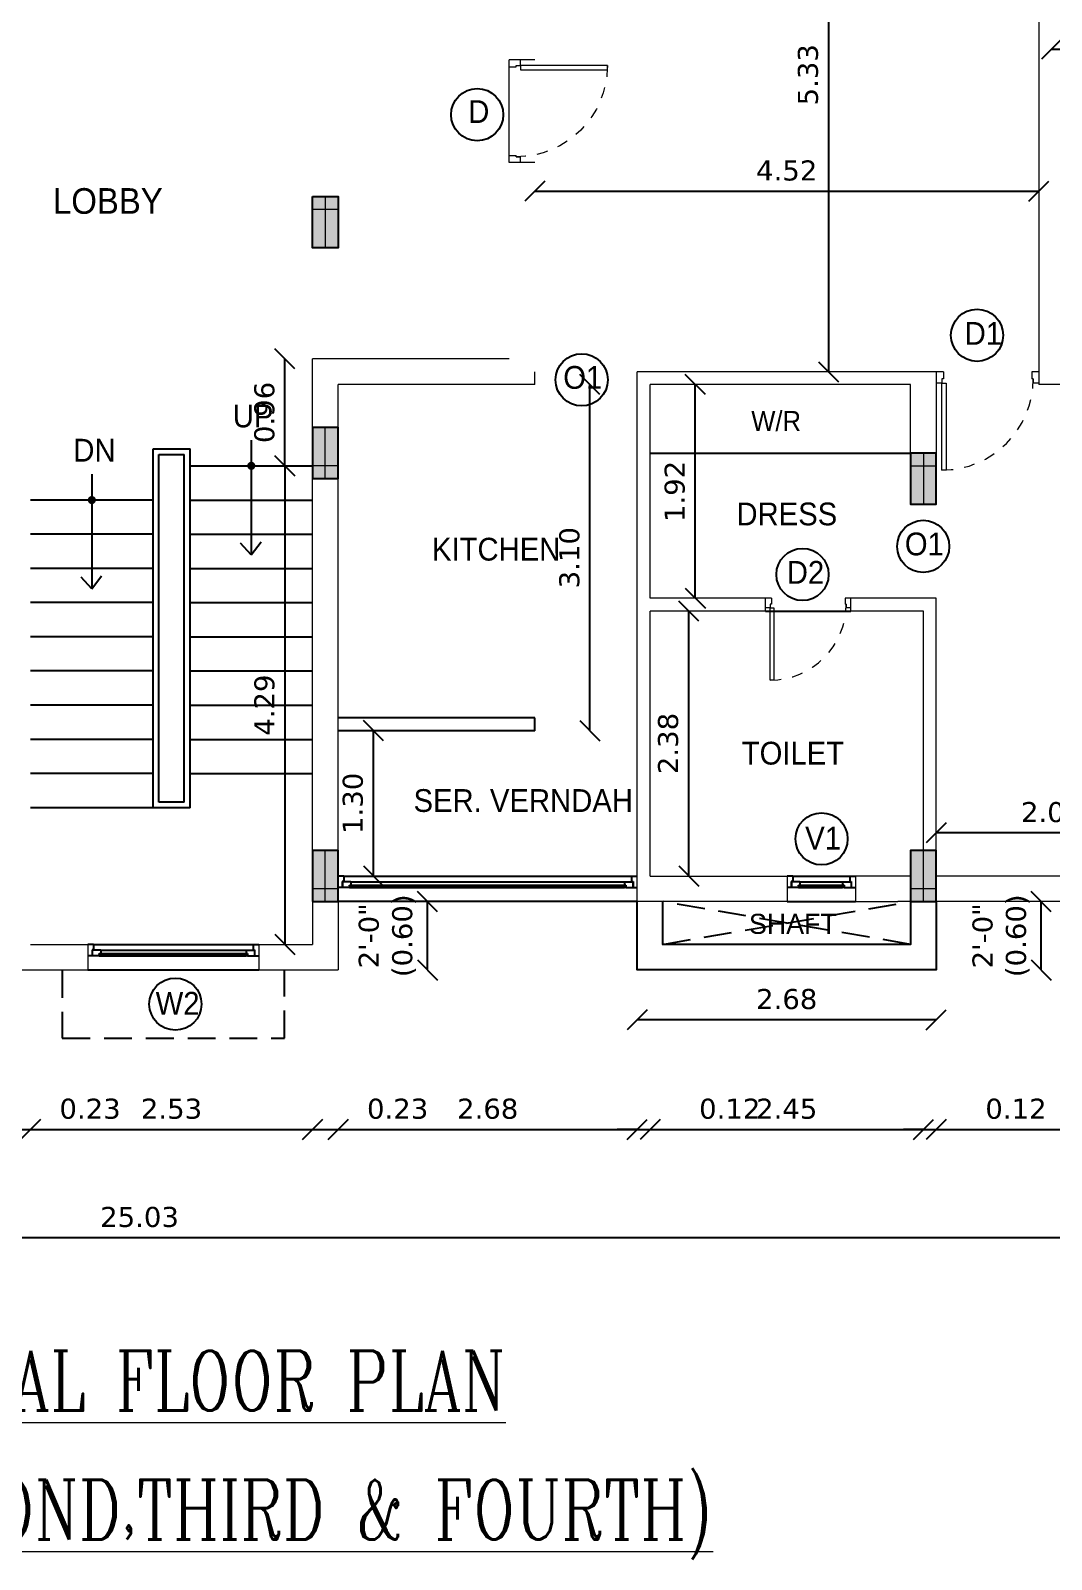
# Model space of a CAD drawing. Header units: metres. Extents: x 927 to 1109, y 805 to 891.
# Drawn here: x 1042.79 to 1051.95, y 820 to 833.71 of the extents above; entities that cross this region are included whole.
import ezdxf
from ezdxf.enums import TextEntityAlignment as Align

# ---------------------------------------------------------------- set-up
doc = ezdxf.new("R2010")
doc.units = ezdxf.units.M
doc.header["$MEASUREMENT"] = 0
doc.header["$PDMODE"] = 2
doc.header["$PDSIZE"] = 50
doc.linetypes.add('HIDDEN', pattern=[0.375, 0.25, -0.125])
doc.linetypes.add('HIDDEN2', pattern=[0.1875, 0.125, -0.0625])
doc.layers.get('0').update_dxf_attribs({"lineweight": 0})
doc.layers.get('Defpoints').update_dxf_attribs({"lineweight": 0})
for name, color, linetype in [('ABOVE', 250, 'HIDDEN'), ('col hat', 254, 'Continuous'), ('COLUMN', 2, 'Continuous'), ('I-FURN-SANITARY', 14, 'Continuous'), ('LEVEL', 40, 'Continuous'), ('RAILING', 251, 'Continuous'), ('ROOM TEXT SCH', 7, 'Continuous'), ('STEPS', 250, 'Continuous'), ('stilt column', 7, 'HIDDEN2'), ('wall1', 125, 'Continuous'), ('WIN TEXT', 7, 'Continuous'), ('window', 252, 'Continuous')]:
    doc.layers.add(name, color=color, linetype=linetype)
for name, color, linetype, lineweight in [('DOOR', 8, 'Continuous', 0), ('ED', 30, 'Continuous', 0), ('ROOM TEXT', 7, 'Continuous', 0), ('TEXT', 7, 'Continuous', 0), ('wall', 7, 'Continuous', 0)]:
    doc.layers.add(name, color=color, linetype=linetype, lineweight=lineweight)
doc.styles.add('GPL$0$ROMANC', font='romanc', dxfattribs={"width": 0.75})
doc.styles.get("Standard").update_dxf_attribs({"font": 'verdana.ttf', "height": 0.18})
doc.styles.add('UATEXT', font='GOTHIC.TTF')
doc.styles.add('USA TEXT', font='GOTHIC.TTF', dxfattribs={"width": 0.8})
doc.dimstyles.new('ED', dxfattribs={"dimscale": 0, "dimtxt": 0.18, "dimasz": 0.18, "dimexe": 0, "dimexo": 0, "dimgap": 0.09, "dimtad": 1, "dimtoh": 1, "dimzin": 3, "dimdsep": 46, "dimtxsty": 'Standard', "dimblk": 'OBLIQUE', "dimcen": 0.09, "dimse1": 1, "dimse2": 1, "dimclrd": 251, "dimclrt": 30, "dimadec": 0, "dimazin": 0, "dimtfac": 1, "dimtmove": 0, "dimatfit": 3, "dimldrblk": 'ARCHTICK', "dimfxl": 1, "dimtolj": 1, "dimtzin": 0, "dimarcsym": 0})

# ---------------------------------------------------------------- blocks, each defined once
blk = doc.blocks.new('VEN')
at = {"layer": 'window', "color": 252}
for p, q in [((-4, 10.53), (-4, 12)), ((0, 10), (0, 12)), ((-1.97, 10.53), (-4, 10.53)), ((-2, 10.5), (-4, 10.5)), ((-4, 8.02), (-4, 10.5)), ((-3.23, 8.02), (-4, 8.02)), ((-3.5, 8), (-4, 8)), ((-4, 8), (-4, 7.5)), ((-3.5, 7.5), (-4, 7.5)), ((-3.5, 7.5), (-3.5, 8)), ((-3.23, 8.02), (-3.23, 7.5)), ((-2, 7.5), (-3.23, 7.5)), ((-2, 7.5), (-2, 10.5)), ((-1.97, 10), (-1.97, 10.53)), ((0, 10), (-1.97, 10)), ((0, 10), (0, -10)), ((-3.5, -7.5), (-4, -7.5)), ((-4, -8), (-4, -7.5)), ((-3.5, -8), (-4, -8)), ((-4, -8.02), (-4, -10.5)), ((-3.23, -8.02), (-4, -8.02)), ((-2, -10.5), (-4, -10.5)), ((-4, -10.53), (-4, -12)), ((-1.97, -10.53), (-4, -10.53)), ((-3.5, -7.5), (-3.5, -8)), ((-3.49, -8), (-3.25, -8)), ((-2, -7.5), (-3.23, -7.5)), ((-3.23, -8.02), (-3.23, -7.5)), ((-2, -7.5), (-2, -10.5)), ((0, -10), (-1.97, -10)), ((-1.97, -10), (-1.97, -10.53)), ((0, -10), (0, -12))]:
    blk.add_line(p, q, dxfattribs=at)
at = {"layer": 'window', "color": 250}
for p, q in [((-4, 7.5), (-4, -7.5)), ((-2, 7.5), (-2, -7.5))]:
    blk.add_line(p, q, dxfattribs=at)
at = {"layer": 'window', "color": 4}
for p, q in [((-3.49, 8), (-3.49, -8)), ((-3.49, 8), (-3.25, 8)), ((-3.25, 8), (-3.25, -8))]:
    blk.add_line(p, q, dxfattribs=at)
blk = doc.blocks.new('A$C2E3D07F4')
at = {"layer": 'col hat'}
h = blk.add_hatch(color=256, dxfattribs=at)
h.paths.add_polyline_path([(-4.5, 0), (-9, 0), (-9, -4.5), (-4.5, -4.5)])
h.paths.add_polyline_path([(-4.5, -4.5), (0, -4.5), (0, 0), (-4.5, 0)])
h.paths.add_polyline_path([(-4.5, -18), (0, -18), (0, -4.5), (-4.5, -4.5)])
h.paths.add_polyline_path([(-4.5, -4.5), (-9, -4.5), (-9, -18), (-4.5, -18)])
at = {"layer": 'COLUMN', "linetype": 'ByBlock'}
blk.add_lwpolyline([(0, 0), (-9, 0), (-9, -18), (0, -18)], close=True, dxfattribs=at)
at = {"layer": 'Defpoints', "color": 1}
for p, q in [((-4.5, 0), (-4.5, -18)), ((-9, -4.5), (0, -4.5))]:
    blk.add_line(p, q, dxfattribs=at)
blk = doc.blocks.new('door 3')
at = {"layer": 'DOOR', "color": 252}
for p, q in [((0, 36), (0, 33.54)), ((0, 33.54), (2.5, 33.54)), ((2.5, 34.04), (4, 34.04)), ((2.5, 34.04), (2.5, 33.54)), ((4, 36), (4, 34.04)), ((0, 2.5), (0, 0)), ((0, 2.5), (2.5, 2.5)), ((2.5, 2.5), (2.5, 2)), ((2.5, 2), (4, 2)), ((4, 2), (4, 0))]:
    blk.add_line(p, q, dxfattribs=at)
at = {"layer": 'DOOR'}
blk.add_lwpolyline([(34.54, 2), (4, 2), (4, 3.5), (34.54, 3.5)], close=True, dxfattribs=at)
at = {"layer": 'DOOR', "color": 233, "linetype": 'HIDDEN'}
blk.add_arc((2.5, 2), 32.03, 0, 90, dxfattribs=at)
blk = doc.blocks.new('_Oblique')
at = {"color": 0, "linetype": 'ByBlock', "lineweight": -2}
blk.add_line((-0.5, -0.5), (0.5, 0.5), dxfattribs=at)
blk = doc.blocks.new('*D246')
at = {"layer": 'Defpoints', "color": 0, "transparency": 16777216}
for p in [(1042.788, 825.513), (1042.558, 825.283), (1042.788, 823.853)]:
    blk.add_point(p, dxfattribs=at)
at = {"layer": 'ED', "color": 251, "lineweight": -2, "transparency": 16777216}
for p, q in [((1042.558, 823.853), (1042.788, 823.853)), ((1042.788, 823.853), (1043.675, 823.853))]:
    blk.add_line(p, q, dxfattribs=at)
at = {"layer": 'ED', "color": 251, "lineweight": -2, "transparency": 16777216, "xscale": 0.18, "yscale": 0.18, "zscale": 0.18, "rotation": 180}
blk.add_blockref('_Oblique', (1042.558, 823.853), dxfattribs=at)
at = {"layer": 'ED', "color": 251, "lineweight": -2, "transparency": 16777216, "xscale": 0.18, "yscale": 0.18, "zscale": 0.18}
blk.add_blockref('_Oblique', (1042.788, 823.853), dxfattribs=at)
at = {"layer": 'ED', "color": 30, "transparency": 16777216, "insert": (1043.322, 824.037), "char_height": 0.18, "attachment_point": 5}
blk.add_mtext('\\A1;0.23', dxfattribs=at)
blk = doc.blocks.new('_ArchTick')
at = {"color": 0, "const_width": 0.15}
blk.add_lwpolyline([(-0.5, -0.5), (0.5, 0.5)], dxfattribs=at)
blk = doc.blocks.new('*D247')
at = {"layer": 'Defpoints', "color": 0, "transparency": 16777216}
for p in [(1042.788, 825.513), (1045.318, 825.513), (1045.318, 823.853)]:
    blk.add_point(p, dxfattribs=at)
at = {"layer": 'ED', "color": 251, "lineweight": -2, "transparency": 16777216}
blk.add_line((1042.788, 823.853), (1045.318, 823.853), dxfattribs=at)
at = {"layer": 'ED', "color": 251, "lineweight": -2, "transparency": 16777216, "xscale": 0.18, "yscale": 0.18, "zscale": 0.18, "rotation": 180}
blk.add_blockref('_Oblique', (1042.788, 823.853), dxfattribs=at)
at = {"layer": 'ED', "color": 251, "lineweight": -2, "transparency": 16777216, "xscale": 0.18, "yscale": 0.18, "zscale": 0.18}
blk.add_blockref('_Oblique', (1045.318, 823.853), dxfattribs=at)
at = {"layer": 'ED', "color": 30, "transparency": 16777216, "insert": (1044.053, 824.037), "char_height": 0.18, "attachment_point": 5}
blk.add_mtext('\\A1;2.53', dxfattribs=at)
blk = doc.blocks.new('*D248')
at = {"layer": 'Defpoints', "color": 0, "transparency": 16777216}
for p in [(1045.318, 825.513), (1045.548, 825.283), (1045.548, 823.853)]:
    blk.add_point(p, dxfattribs=at)
at = {"layer": 'ED', "color": 251, "lineweight": -2, "transparency": 16777216}
for p, q in [((1045.318, 823.853), (1045.548, 823.853)), ((1045.548, 823.853), (1046.435, 823.853))]:
    blk.add_line(p, q, dxfattribs=at)
at = {"layer": 'ED', "color": 251, "lineweight": -2, "transparency": 16777216, "xscale": 0.18, "yscale": 0.18, "zscale": 0.18, "rotation": 180}
blk.add_blockref('_Oblique', (1045.318, 823.853), dxfattribs=at)
at = {"layer": 'ED', "color": 251, "lineweight": -2, "transparency": 16777216, "xscale": 0.18, "yscale": 0.18, "zscale": 0.18}
blk.add_blockref('_Oblique', (1045.548, 823.853), dxfattribs=at)
at = {"layer": 'ED', "color": 30, "transparency": 16777216, "insert": (1046.082, 824.037), "char_height": 0.18, "attachment_point": 5}
blk.add_mtext('\\A1;0.23', dxfattribs=at)
blk = doc.blocks.new('*D249')
at = {"layer": 'Defpoints', "color": 0, "transparency": 16777216}
for p in [(1048.232, 825.896), (1045.548, 825.283), (1048.232, 823.853)]:
    blk.add_point(p, dxfattribs=at)
at = {"layer": 'ED', "color": 251, "lineweight": -2, "transparency": 16777216}
blk.add_line((1045.548, 823.853), (1048.232, 823.853), dxfattribs=at)
at = {"layer": 'ED', "color": 251, "lineweight": -2, "transparency": 16777216, "xscale": 0.18, "yscale": 0.18, "zscale": 0.18, "rotation": 180}
blk.add_blockref('_Oblique', (1045.548, 823.853), dxfattribs=at)
at = {"layer": 'ED', "color": 251, "lineweight": -2, "transparency": 16777216, "xscale": 0.18, "yscale": 0.18, "zscale": 0.18}
blk.add_blockref('_Oblique', (1048.232, 823.853), dxfattribs=at)
at = {"layer": 'ED', "color": 30, "transparency": 16777216, "insert": (1046.89, 824.037), "char_height": 0.18, "attachment_point": 5}
blk.add_mtext('\\A1;2.68', dxfattribs=at)
blk = doc.blocks.new('*D250')
at = {"layer": 'Defpoints', "color": 0, "transparency": 16777216}
for p in [(1048.347, 826.126), (1048.232, 825.896), (1048.347, 823.853)]:
    blk.add_point(p, dxfattribs=at)
at = {"layer": 'ED', "color": 251, "lineweight": -2, "transparency": 16777216}
for p, q in [((1048.232, 823.853), (1048.052, 823.853)), ((1048.232, 823.853), (1048.347, 823.853)), ((1048.347, 823.853), (1049.416, 823.853))]:
    blk.add_line(p, q, dxfattribs=at)
at = {"layer": 'ED', "color": 251, "lineweight": -2, "transparency": 16777216, "xscale": 0.18, "yscale": 0.18, "zscale": 0.18}
blk.add_blockref('_Oblique', (1048.232, 823.853), dxfattribs=at)
at = {"layer": 'ED', "color": 251, "lineweight": -2, "transparency": 16777216, "xscale": 0.18, "yscale": 0.18, "zscale": 0.18, "rotation": 180}
blk.add_blockref('_Oblique', (1048.347, 823.853), dxfattribs=at)
at = {"layer": 'ED', "color": 30, "transparency": 16777216, "insert": (1049.062, 824.037), "char_height": 0.18, "attachment_point": 5}
blk.add_mtext('\\A1;0.12', dxfattribs=at)
blk = doc.blocks.new('*D251')
at = {"layer": 'Defpoints', "color": 0, "transparency": 16777216}
for p in [(1048.347, 826.126), (1050.8, 825.896), (1050.8, 823.853)]:
    blk.add_point(p, dxfattribs=at)
at = {"layer": 'ED', "color": 251, "lineweight": -2, "transparency": 16777216}
blk.add_line((1048.347, 823.853), (1050.8, 823.853), dxfattribs=at)
at = {"layer": 'ED', "color": 251, "lineweight": -2, "transparency": 16777216, "xscale": 0.18, "yscale": 0.18, "zscale": 0.18, "rotation": 180}
blk.add_blockref('_Oblique', (1048.347, 823.853), dxfattribs=at)
at = {"layer": 'ED', "color": 251, "lineweight": -2, "transparency": 16777216, "xscale": 0.18, "yscale": 0.18, "zscale": 0.18}
blk.add_blockref('_Oblique', (1050.8, 823.853), dxfattribs=at)
at = {"layer": 'ED', "color": 30, "transparency": 16777216, "insert": (1049.573, 824.037), "char_height": 0.18, "attachment_point": 5}
blk.add_mtext('\\A1;2.45', dxfattribs=at)
blk = doc.blocks.new('*D252')
at = {"layer": 'Defpoints', "color": 0, "transparency": 16777216}
for p in [(1050.8, 825.896), (1050.915, 825.896), (1050.915, 823.853)]:
    blk.add_point(p, dxfattribs=at)
at = {"layer": 'ED', "color": 251, "lineweight": -2, "transparency": 16777216}
for p, q in [((1050.8, 823.853), (1050.62, 823.853)), ((1050.8, 823.853), (1050.915, 823.853)), ((1050.915, 823.853), (1051.985, 823.853))]:
    blk.add_line(p, q, dxfattribs=at)
at = {"layer": 'ED', "color": 251, "lineweight": -2, "transparency": 16777216, "xscale": 0.18, "yscale": 0.18, "zscale": 0.18}
blk.add_blockref('_Oblique', (1050.8, 823.853), dxfattribs=at)
at = {"layer": 'ED', "color": 251, "lineweight": -2, "transparency": 16777216, "xscale": 0.18, "yscale": 0.18, "zscale": 0.18, "rotation": 180}
blk.add_blockref('_Oblique', (1050.915, 823.853), dxfattribs=at)
at = {"layer": 'ED', "color": 30, "transparency": 16777216, "insert": (1051.63, 824.037), "char_height": 0.18, "attachment_point": 5}
blk.add_mtext('\\A1;0.12', dxfattribs=at)
blk = doc.blocks.new('*D253')
at = {"layer": 'Defpoints', "color": 0, "transparency": 16777216}
for p in [(1056.052, 826.51), (1050.915, 825.896), (1056.052, 823.853)]:
    blk.add_point(p, dxfattribs=at)
at = {"layer": 'ED', "color": 251, "lineweight": -2, "transparency": 16777216}
blk.add_line((1050.915, 823.853), (1056.052, 823.853), dxfattribs=at)
at = {"layer": 'ED', "color": 251, "lineweight": -2, "transparency": 16777216, "xscale": 0.18, "yscale": 0.18, "zscale": 0.18, "rotation": 180}
blk.add_blockref('_Oblique', (1050.915, 823.853), dxfattribs=at)
at = {"layer": 'ED', "color": 251, "lineweight": -2, "transparency": 16777216, "xscale": 0.18, "yscale": 0.18, "zscale": 0.18}
blk.add_blockref('_Oblique', (1056.052, 823.853), dxfattribs=at)
at = {"layer": 'ED', "color": 30, "transparency": 16777216, "insert": (1053.483, 824.035), "char_height": 0.18, "attachment_point": 5}
blk.add_mtext('\\A1;5.14', dxfattribs=at)
blk = doc.blocks.new('*D255')
at = {"layer": 'Defpoints', "color": 0, "transparency": 16777216}
for p in [(1048.232, 825.283), (1050.915, 825.283), (1048.232, 824.837)]:
    blk.add_point(p, dxfattribs=at)
at = {"layer": 'ED', "color": 251, "lineweight": -2, "transparency": 16777216}
blk.add_line((1050.915, 824.837), (1048.232, 824.837), dxfattribs=at)
at = {"layer": 'ED', "color": 251, "lineweight": -2, "transparency": 16777216, "xscale": 0.18, "yscale": 0.18, "zscale": 0.18, "rotation": 180}
blk.add_blockref('_Oblique', (1048.232, 824.837), dxfattribs=at)
at = {"layer": 'ED', "color": 251, "lineweight": -2, "transparency": 16777216, "xscale": 0.18, "yscale": 0.18, "zscale": 0.18}
blk.add_blockref('_Oblique', (1050.915, 824.837), dxfattribs=at)
at = {"layer": 'ED', "color": 30, "transparency": 16777216, "insert": (1049.573, 825.021), "char_height": 0.18, "attachment_point": 5}
blk.add_mtext('\\A1;2.68', dxfattribs=at)
blk = doc.blocks.new('*D256')
at = {"layer": 'Defpoints', "color": 0, "transparency": 16777216}
for p in [(1050.915, 825.896), (1051.857, 825.896), (1050.915, 825.283)]:
    blk.add_point(p, dxfattribs=at)
at = {"layer": 'ED', "color": 251, "lineweight": -2, "transparency": 16777216}
blk.add_line((1051.857, 825.283), (1051.857, 825.896), dxfattribs=at)
at = {"layer": 'ED', "color": 251, "lineweight": -2, "transparency": 16777216, "xscale": 0.18, "yscale": 0.18, "zscale": 0.18}
for p, rotation in [((1051.857, 825.896), 90), ((1051.857, 825.283), 270)]:
    blk.add_blockref('_Oblique', p, dxfattribs=dict(at, rotation=rotation))
at = {"layer": 'ED', "color": 30, "transparency": 16777216, "insert": (1051.496, 825.59), "char_height": 0.18, "attachment_point": 5, "rotation": 90}
blk.add_mtext('\\A1;2\'-0"\\P(0.60)  ', dxfattribs=at)
blk = doc.blocks.new('*D257')
at = {"layer": 'Defpoints', "color": 0, "transparency": 16777216}
for p in [(1050.915, 826.74), (1052.985, 826.74), (1050.915, 826.514)]:
    blk.add_point(p, dxfattribs=at)
at = {"layer": 'ED', "color": 251, "lineweight": -2, "transparency": 16777216}
blk.add_line((1052.985, 826.514), (1050.915, 826.514), dxfattribs=at)
at = {"layer": 'ED', "color": 251, "lineweight": -2, "transparency": 16777216, "xscale": 0.18, "yscale": 0.18, "zscale": 0.18, "rotation": 180}
blk.add_blockref('_Oblique', (1050.915, 826.514), dxfattribs=at)
at = {"layer": 'ED', "color": 251, "lineweight": -2, "transparency": 16777216, "xscale": 0.18, "yscale": 0.18, "zscale": 0.18}
blk.add_blockref('_Oblique', (1052.985, 826.514), dxfattribs=at)
at = {"layer": 'ED', "color": 30, "transparency": 16777216, "insert": (1051.95, 826.698), "char_height": 0.18, "attachment_point": 5}
blk.add_mtext('\\A1;2.07', dxfattribs=at)
blk = doc.blocks.new('*D189')
at = {"layer": 'Defpoints', "color": 0, "transparency": 16777216}
for p in [(1031.25, 823.534), (1056.282, 823.534), (1056.282, 822.882)]:
    blk.add_point(p, dxfattribs=at)
at = {"layer": 'ED', "color": 251, "lineweight": -2, "transparency": 16777216}
blk.add_line((1031.25, 822.882), (1056.282, 822.882), dxfattribs=at)
at = {"layer": 'ED', "color": 251, "lineweight": -2, "transparency": 16777216, "xscale": 0.18, "yscale": 0.18, "zscale": 0.18, "rotation": 180}
blk.add_blockref('_Oblique', (1031.25, 822.882), dxfattribs=at)
at = {"layer": 'ED', "color": 251, "lineweight": -2, "transparency": 16777216, "xscale": 0.18, "yscale": 0.18, "zscale": 0.18}
blk.add_blockref('_Oblique', (1056.282, 822.882), dxfattribs=at)
at = {"layer": 'ED', "color": 30, "transparency": 16777216, "insert": (1043.766, 823.066), "char_height": 0.18, "attachment_point": 5}
blk.add_mtext('\\A1;25.03', dxfattribs=at)
blk = doc.blocks.new('*D262')
at = {"layer": 'Defpoints', "color": 0, "transparency": 16777216}
for p in [(1045.071, 830.765), (1045.318, 830.765), (1045.318, 829.806)]:
    blk.add_point(p, dxfattribs=at)
at = {"layer": 'ED', "color": 251, "lineweight": -2, "transparency": 16777216}
blk.add_line((1045.071, 829.806), (1045.071, 830.765), dxfattribs=at)
at = {"layer": 'ED', "color": 251, "lineweight": -2, "transparency": 16777216, "xscale": 0.18, "yscale": 0.18, "zscale": 0.18}
for p, rotation in [((1045.071, 830.765), 90), ((1045.071, 829.806), 270)]:
    blk.add_blockref('_Oblique', p, dxfattribs=dict(at, rotation=rotation))
at = {"layer": 'ED', "color": 30, "transparency": 16777216, "insert": (1044.887, 830.285), "char_height": 0.18, "attachment_point": 5, "rotation": 90}
blk.add_mtext('\\A1;0.96', dxfattribs=at)
blk = doc.blocks.new('*D275')
at = {"layer": 'Defpoints', "color": 0, "transparency": 16777216}
for p in [(1051.835, 832.27), (1051.835, 832.221), (1047.312, 831.531)]:
    blk.add_point(p, dxfattribs=at)
at = {"layer": 'ED', "color": 251, "lineweight": -2, "transparency": 16777216}
blk.add_line((1047.312, 832.27), (1051.835, 832.27), dxfattribs=at)
at = {"layer": 'ED', "color": 251, "lineweight": -2, "transparency": 16777216, "xscale": 0.18, "yscale": 0.18, "zscale": 0.18, "rotation": 180}
blk.add_blockref('_Oblique', (1047.312, 832.27), dxfattribs=at)
at = {"layer": 'ED', "color": 251, "lineweight": -2, "transparency": 16777216, "xscale": 0.18, "yscale": 0.18, "zscale": 0.18}
blk.add_blockref('_Oblique', (1051.835, 832.27), dxfattribs=at)
at = {"layer": 'ED', "color": 30, "transparency": 16777216, "insert": (1049.573, 832.454), "char_height": 0.18, "attachment_point": 5}
blk.add_mtext('\\A1;4.52', dxfattribs=at)
blk = doc.blocks.new('*D276')
at = {"layer": 'Defpoints', "color": 0, "transparency": 16777216}
for p in [(1056.052, 833.543), (1051.95, 833.034), (1056.052, 833.053)]:
    blk.add_point(p, dxfattribs=at)
at = {"layer": 'ED', "color": 251, "lineweight": -2, "transparency": 16777216}
blk.add_line((1051.95, 833.543), (1056.052, 833.543), dxfattribs=at)
at = {"layer": 'ED', "color": 251, "lineweight": -2, "transparency": 16777216, "xscale": 0.18, "yscale": 0.18, "zscale": 0.18, "rotation": 180}
blk.add_blockref('_Oblique', (1051.95, 833.543), dxfattribs=at)
at = {"layer": 'ED', "color": 251, "lineweight": -2, "transparency": 16777216, "xscale": 0.18, "yscale": 0.18, "zscale": 0.18}
blk.add_blockref('_Oblique', (1056.052, 833.543), dxfattribs=at)
at = {"layer": 'ED', "color": 30, "transparency": 16777216, "insert": (1054.001, 833.726), "char_height": 0.18, "attachment_point": 5}
blk.add_mtext('\\A1;4.10', dxfattribs=at)
blk = doc.blocks.new('*D279')
at = {"layer": 'Defpoints', "color": 0, "transparency": 16777216}
for p in [(1050.187, 835.978), (1049.949, 830.65), (1050.187, 830.65)]:
    blk.add_point(p, dxfattribs=at)
at = {"layer": 'ED', "color": 251, "lineweight": -2, "transparency": 16777216}
blk.add_line((1049.949, 835.978), (1049.949, 830.65), dxfattribs=at)
at = {"layer": 'ED', "color": 251, "lineweight": -2, "transparency": 16777216, "xscale": 0.18, "yscale": 0.18, "zscale": 0.18}
for p, rotation in [((1049.949, 835.978), 90), ((1049.949, 830.65), 270)]:
    blk.add_blockref('_Oblique', p, dxfattribs=dict(at, rotation=rotation))
at = {"layer": 'ED', "color": 30, "transparency": 16777216, "insert": (1049.765, 833.314), "char_height": 0.18, "attachment_point": 5, "rotation": 90}
blk.add_mtext('\\A1;5.33', dxfattribs=at)
blk = doc.blocks.new('*D197')
at = {"layer": 'Defpoints', "color": 0, "transparency": 16777216}
for p in [(1045.865, 827.43), (1045.928, 827.43), (1045.928, 826.126)]:
    blk.add_point(p, dxfattribs=at)
at = {"layer": 'ED', "color": 251, "lineweight": -2, "transparency": 16777216}
blk.add_line((1045.865, 826.126), (1045.865, 827.43), dxfattribs=at)
at = {"layer": 'ED', "color": 251, "lineweight": -2, "transparency": 16777216, "xscale": 0.18, "yscale": 0.18, "zscale": 0.18}
for p, rotation in [((1045.865, 827.43), 90), ((1045.865, 826.126), 270)]:
    blk.add_blockref('_Oblique', p, dxfattribs=dict(at, rotation=rotation))
at = {"layer": 'ED', "color": 30, "transparency": 16777216, "insert": (1045.681, 826.778), "char_height": 0.18, "attachment_point": 5, "rotation": 90}
blk.add_mtext('\\A1;1.30', dxfattribs=at)
blk = doc.blocks.new('*D280')
at = {"layer": 'Defpoints', "color": 0, "transparency": 16777216}
for p in [(1045.548, 830.535), (1047.807, 830.535), (1047.87, 827.43)]:
    blk.add_point(p, dxfattribs=at)
at = {"layer": 'ED', "color": 251, "lineweight": -2, "transparency": 16777216}
blk.add_line((1047.807, 827.43), (1047.807, 830.535), dxfattribs=at)
at = {"layer": 'ED', "color": 251, "lineweight": -2, "transparency": 16777216, "xscale": 0.18, "yscale": 0.18, "zscale": 0.18}
for p, rotation in [((1047.807, 830.535), 90), ((1047.807, 827.43), 270)]:
    blk.add_blockref('_Oblique', p, dxfattribs=dict(at, rotation=rotation))
at = {"layer": 'ED', "color": 30, "transparency": 16777216, "insert": (1047.624, 828.982), "char_height": 0.18, "attachment_point": 5, "rotation": 90}
blk.add_mtext('\\A1;3.10', dxfattribs=at)
blk = doc.blocks.new('*D281')
at = {"layer": 'Defpoints', "color": 0, "transparency": 16777216}
for p in [(1048.347, 828.503), (1048.694, 828.503), (1048.347, 826.126)]:
    blk.add_point(p, dxfattribs=at)
at = {"layer": 'ED', "color": 251, "lineweight": -2, "transparency": 16777216}
blk.add_line((1048.694, 826.126), (1048.694, 828.503), dxfattribs=at)
at = {"layer": 'ED', "color": 251, "lineweight": -2, "transparency": 16777216, "xscale": 0.18, "yscale": 0.18, "zscale": 0.18}
for p, rotation in [((1048.694, 828.503), 90), ((1048.694, 826.126), 270)]:
    blk.add_blockref('_Oblique', p, dxfattribs=dict(at, rotation=rotation))
at = {"layer": 'ED', "color": 30, "transparency": 16777216, "insert": (1048.51, 827.315), "char_height": 0.18, "attachment_point": 5, "rotation": 90}
blk.add_mtext('\\A1;2.38', dxfattribs=at)
blk = doc.blocks.new('*D282')
at = {"layer": 'Defpoints', "color": 0, "transparency": 16777216}
for p in [(1048.347, 830.535), (1048.753, 830.535), (1048.347, 828.618)]:
    blk.add_point(p, dxfattribs=at)
at = {"layer": 'ED', "color": 251, "lineweight": -2, "transparency": 16777216}
blk.add_line((1048.753, 828.618), (1048.753, 830.535), dxfattribs=at)
at = {"layer": 'ED', "color": 251, "lineweight": -2, "transparency": 16777216, "xscale": 0.18, "yscale": 0.18, "zscale": 0.18}
for p, rotation in [((1048.753, 830.535), 90), ((1048.753, 828.618), 270)]:
    blk.add_blockref('_Oblique', p, dxfattribs=dict(at, rotation=rotation))
at = {"layer": 'ED', "color": 30, "transparency": 16777216, "insert": (1048.569, 829.576), "char_height": 0.18, "attachment_point": 5, "rotation": 90}
blk.add_mtext('\\A1;1.92', dxfattribs=at)
blk = doc.blocks.new('*D198')
at = {"layer": 'Defpoints', "color": 0, "transparency": 16777216}
for p in [(1045.318, 829.806), (1045.071, 825.513), (1047.64, 825.513)]:
    blk.add_point(p, dxfattribs=at)
at = {"layer": 'ED', "color": 251, "lineweight": -2, "transparency": 16777216}
blk.add_line((1045.071, 829.806), (1045.071, 825.513), dxfattribs=at)
at = {"layer": 'ED', "color": 251, "lineweight": -2, "transparency": 16777216, "xscale": 0.18, "yscale": 0.18, "zscale": 0.18}
for p, rotation in [((1045.071, 829.806), 90), ((1045.071, 825.513), 270)]:
    blk.add_blockref('_Oblique', p, dxfattribs=dict(at, rotation=rotation))
at = {"layer": 'ED', "color": 30, "transparency": 16777216, "insert": (1044.888, 827.659), "char_height": 0.18, "attachment_point": 5, "rotation": 90}
blk.add_mtext('\\A1;4.29', dxfattribs=at)
blk = doc.blocks.new('*D202')
at = {"layer": 'Defpoints', "color": 0, "transparency": 16777216}
for p in [(1045.408, 825.896), (1046.349, 825.896), (1045.408, 825.283)]:
    blk.add_point(p, dxfattribs=at)
at = {"layer": 'ED', "color": 251, "lineweight": -2, "transparency": 16777216}
blk.add_line((1046.349, 825.283), (1046.349, 825.896), dxfattribs=at)
at = {"layer": 'ED', "color": 251, "lineweight": -2, "transparency": 16777216, "xscale": 0.18, "yscale": 0.18, "zscale": 0.18}
for p, rotation in [((1046.349, 825.896), 90), ((1046.349, 825.283), 270)]:
    blk.add_blockref('_Oblique', p, dxfattribs=dict(at, rotation=rotation))
at = {"layer": 'ED', "color": 30, "transparency": 16777216, "insert": (1045.989, 825.59), "char_height": 0.18, "attachment_point": 5, "rotation": 90}
blk.add_mtext('\\A1;2\'-0"\\P(0.60)  ', dxfattribs=at)

msp = doc.modelspace()

# ---------------------------------------------------------------- linework, layer by layer
at = {"layer": 'ABOVE'}
for p, q in [((1048.462, 825.513), (1050.685, 825.896)), ((1050.685, 825.513), (1048.462, 825.896))]:
    msp.add_line(p, q, dxfattribs=at)
msp.add_lwpolyline([(1043.073, 825.283), (1043.073, 824.67), (1045.067, 824.67), (1045.067, 825.283)], dxfattribs=at)
at = {"layer": 'DOOR'}
msp.add_line((1047.082, 832.528), (1047.082, 833.448), dxfattribs=at)
at = {"layer": 'I-FURN-SANITARY'}
msp.add_line((1048.347, 829.921), (1050.685, 829.921), dxfattribs=at)
at = {"layer": 'LEVEL', "color": 56}
msp.add_line((1049.382, 828.503), (1050.148, 828.503), dxfattribs=at)
at = {"layer": 'RAILING'}
for p, q in [((1043.887, 826.739), (1043.887, 829.959)), ((1043.887, 829.959), (1044.219, 829.959)), ((1044.219, 826.739), (1044.219, 829.959)), ((1043.938, 826.79), (1043.938, 829.908)), ((1043.938, 829.908), (1044.168, 829.908)), ((1044.168, 826.79), (1044.168, 829.908)), ((1044.168, 826.79), (1043.938, 826.79)), ((1044.219, 826.739), (1043.887, 826.739))]:
    msp.add_line(p, q, dxfattribs=at)
at = {"layer": 'STEPS'}
for p, q in [((1044.219, 829.806), (1045.318, 829.806)), ((1043.887, 829.499), (1042.788, 829.499)), ((1044.219, 829.499), (1045.318, 829.499)), ((1043.887, 829.192), (1042.788, 829.192)), ((1044.219, 829.192), (1045.318, 829.192)), ((1043.887, 828.886), (1042.788, 828.886)), ((1044.219, 828.886), (1045.318, 828.886)), ((1043.887, 828.579), (1042.788, 828.579)), ((1044.219, 828.579), (1045.318, 828.579)), ((1043.887, 828.272), (1042.788, 828.272)), ((1044.219, 828.272), (1045.318, 828.272)), ((1043.887, 827.966), (1042.788, 827.966)), ((1044.219, 827.966), (1045.318, 827.966)), ((1043.887, 827.659), (1042.788, 827.659)), ((1044.219, 827.659), (1045.318, 827.659)), ((1043.887, 827.352), (1042.788, 827.352)), ((1044.219, 827.352), (1045.318, 827.352)), ((1043.887, 827.046), (1042.788, 827.046)), ((1044.219, 827.046), (1045.318, 827.046)), ((1043.887, 826.739), (1042.788, 826.739))]:
    msp.add_line(p, q, dxfattribs=at)
at = {"layer": 'wall', "color": 1}
for p, q in [((1051.835, 834.943), (1051.835, 830.535)), ((1047.312, 833.448), (1047.082, 833.448)), ((1047.312, 832.528), (1047.082, 832.528)), ((1047.082, 830.765), (1045.318, 830.765)), ((1045.318, 825.896), (1045.318, 830.765)), ((1047.312, 830.535), (1047.312, 830.65)), ((1048.232, 825.896), (1048.232, 830.65)), ((1050.915, 830.65), (1048.232, 830.65)), ((1050.915, 830.65), (1050.915, 829.921)), ((1047.312, 830.535), (1045.548, 830.535)), ((1045.548, 826.126), (1045.548, 830.535)), ((1048.347, 828.618), (1048.347, 830.535)), ((1050.685, 830.535), (1048.347, 830.535)), ((1050.685, 829.921), (1050.685, 830.535)), ((1056.052, 830.535), (1051.835, 830.535)), ((1049.382, 828.618), (1048.347, 828.618)), ((1049.382, 828.503), (1049.382, 828.618)), ((1050.915, 828.618), (1050.148, 828.618)), ((1050.148, 828.503), (1050.148, 828.618)), ((1050.915, 826.126), (1050.915, 828.618)), ((1048.347, 826.126), (1048.347, 828.503)), ((1049.382, 828.503), (1048.347, 828.503)), ((1050.8, 828.503), (1050.148, 828.503)), ((1050.8, 826.126), (1050.8, 828.503)), ((1048.347, 826.126), (1049.576, 826.126)), ((1049.576, 826.126), (1049.576, 825.896)), ((1050.685, 826.126), (1050.19, 826.126)), ((1050.19, 826.126), (1050.19, 825.896)), ((1052.985, 826.126), (1050.915, 826.126)), ((1045.318, 825.896), (1045.548, 825.896)), ((1045.318, 825.896), (1045.318, 825.513)), ((1045.548, 825.896), (1045.548, 825.283)), ((1049.576, 825.896), (1048.232, 825.896)), ((1050.19, 825.896), (1050.57, 825.896)), ((1053.215, 825.896), (1050.57, 825.896)), ((1042.788, 825.513), (1043.303, 825.513)), ((1043.303, 825.513), (1043.303, 825.283)), ((1044.837, 825.513), (1045.318, 825.513)), ((1044.837, 825.513), (1044.837, 825.283)), ((1042.558, 825.283), (1043.303, 825.283)), ((1044.837, 825.283), (1045.548, 825.283))]:
    msp.add_line(p, q, dxfattribs=at)
at = {"layer": 'wall', "color": 1, "const_width": 0.0345}
for points in [[(1044.788, 829.806, 1), (1044.75, 829.806, 1)], [(1043.357, 829.499, 1), (1043.319, 829.499, 1)]]:
    msp.add_lwpolyline(points, format="xyb", close=True, dxfattribs=at)
at = {"layer": 'wall1', "color": 251}
for p, q in [((1044.769, 830.037), (1044.769, 829.008)), ((1043.338, 829.731), (1043.338, 828.702)), ((1044.769, 829.008), (1044.673, 829.113)), ((1044.769, 829.008), (1044.857, 829.125)), ((1043.338, 828.702), (1043.242, 828.807)), ((1043.338, 828.702), (1043.426, 828.818))]:
    msp.add_line(p, q, dxfattribs=at)
at = {"layer": 'WIN TEXT', "color": 8}
for centre in [(1046.796, 832.956), (1051.281, 830.977), (1047.733, 830.577), (1050.798, 829.083), (1049.715, 828.831), (1049.886, 826.459), (1044.088, 824.977)]:
    msp.add_circle(centre, 0.234, dxfattribs=at)
at = {"layer": 'window', "color": 252}
for p, q in [((1047.312, 827.545), (1045.548, 827.545)), ((1047.312, 827.43), (1047.312, 827.545)), ((1047.312, 827.43), (1045.548, 827.43)), ((1045.599, 826.126), (1045.548, 826.126)), ((1045.599, 826.126), (1048.181, 826.126)), ((1045.599, 826.126), (1045.599, 826.076)), ((1048.181, 826.126), (1048.181, 826.076)), ((1048.181, 826.126), (1048.232, 826.126)), ((1045.585, 826.024), (1045.548, 826.024)), ((1045.585, 826.076), (1045.585, 826.024)), ((1045.599, 826.076), (1045.585, 826.076)), ((1045.586, 826.075), (1045.586, 826.024)), ((1045.663, 826.075), (1045.586, 826.075)), ((1045.649, 826.024), (1045.586, 826.024)), ((1045.649, 826.044), (1045.649, 826.024)), ((1045.649, 826.044), (1045.663, 826.044)), ((1045.65, 826.037), (1045.65, 826.024)), ((1045.663, 826.037), (1045.65, 826.037)), ((1045.65, 826.024), (1045.663, 826.024)), ((1045.663, 826.075), (1045.663, 826.044)), ((1045.663, 826.037), (1045.663, 826.024)), ((1048.117, 826.075), (1048.193, 826.075)), ((1048.117, 826.075), (1048.117, 826.044)), ((1048.13, 826.044), (1048.117, 826.044)), ((1048.117, 826.037), (1048.129, 826.037)), ((1048.117, 826.037), (1048.117, 826.024)), ((1048.129, 826.024), (1048.117, 826.024)), ((1048.129, 826.037), (1048.129, 826.043)), ((1048.129, 826.037), (1048.129, 826.024)), ((1048.13, 826.044), (1048.13, 826.024)), ((1048.13, 826.024), (1048.193, 826.024)), ((1048.181, 826.076), (1048.194, 826.076)), ((1048.193, 826.075), (1048.193, 826.024)), ((1048.194, 826.076), (1048.194, 826.024)), ((1048.194, 826.024), (1048.232, 826.024)), ((1048.232, 825.896), (1045.548, 825.896)), ((1049.576, 825.896), (1050.19, 825.896)), ((1043.354, 825.513), (1043.303, 825.513)), ((1043.341, 825.411), (1043.303, 825.411)), ((1043.341, 825.463), (1043.341, 825.411)), ((1043.354, 825.463), (1043.341, 825.463)), ((1043.342, 825.462), (1043.342, 825.411)), ((1043.418, 825.462), (1043.342, 825.462)), ((1043.405, 825.411), (1043.342, 825.411)), ((1043.354, 825.513), (1044.785, 825.513)), ((1043.354, 825.513), (1043.354, 825.463)), ((1043.405, 825.43), (1043.405, 825.411)), ((1043.405, 825.43), (1043.418, 825.43)), ((1043.405, 825.423), (1043.405, 825.411)), ((1043.418, 825.423), (1043.405, 825.423)), ((1043.405, 825.411), (1043.418, 825.411)), ((1043.418, 825.462), (1043.418, 825.43)), ((1043.418, 825.423), (1043.418, 825.411)), ((1044.722, 825.462), (1044.798, 825.462)), ((1044.722, 825.462), (1044.722, 825.43)), ((1044.735, 825.43), (1044.722, 825.43)), ((1044.722, 825.423), (1044.734, 825.423)), ((1044.722, 825.423), (1044.722, 825.411)), ((1044.734, 825.411), (1044.722, 825.411)), ((1044.734, 825.424), (1044.734, 825.43)), ((1044.734, 825.423), (1044.734, 825.411)), ((1044.735, 825.43), (1044.735, 825.411)), ((1044.735, 825.411), (1044.798, 825.411)), ((1044.785, 825.513), (1044.785, 825.463)), ((1044.785, 825.513), (1044.837, 825.513)), ((1044.785, 825.463), (1044.799, 825.463)), ((1044.798, 825.462), (1044.798, 825.411)), ((1044.799, 825.463), (1044.799, 825.411)), ((1044.799, 825.411), (1044.837, 825.411)), ((1043.303, 825.283), (1044.837, 825.283))]:
    msp.add_line(p, q, dxfattribs=at)
at = {"layer": 'window', "color": 4}
for p, q in [((1045.65, 826.043), (1048.129, 826.043)), ((1045.65, 826.037), (1045.65, 826.043)), ((1045.65, 826.037), (1048.129, 826.037)), ((1043.405, 825.43), (1044.734, 825.43)), ((1043.405, 825.424), (1043.405, 825.43)), ((1043.405, 825.424), (1044.734, 825.424))]:
    msp.add_line(p, q, dxfattribs=at)
at = {"layer": 'window', "color": 250}
for p, q in [((1045.663, 826.075), (1048.117, 826.075)), ((1045.663, 826.024), (1048.117, 826.024)), ((1043.418, 825.462), (1044.722, 825.462)), ((1043.418, 825.411), (1044.722, 825.411))]:
    msp.add_line(p, q, dxfattribs=at)
at = {"layer": 'window', "color": 252}
for points in [[(1050.915, 825.896), (1050.915, 825.283), (1048.232, 825.283), (1048.232, 825.896)], [(1050.685, 825.896), (1050.685, 825.513), (1048.462, 825.513), (1048.462, 825.896)]]:
    msp.add_lwpolyline(points, dxfattribs=at)

# ---------------------------------------------------------------- block references
at = {"layer": 'COLUMN', "linetype": 'ByBlock', "xscale": 0.0255555555555556, "yscale": 0.0255555555555556, "zscale": 0.0255555555555556, "rotation": 180}
for p in [(1045.318, 829.691), (1045.318, 825.896), (1050.685, 825.896)]:
    msp.add_blockref('A$C2E3D07F4', p, dxfattribs=at)
at = {"layer": 'COLUMN', "linetype": 'ByBlock', "xscale": 0.0255555555555556, "yscale": 0.0255555555555556, "zscale": 0.0255555555555556}
msp.add_blockref('A$C2E3D07F4', (1050.915, 829.921), dxfattribs=at)
at = {"layer": 'DOOR'}
for p, xscale, yscale, zscale, rotation in [((1047.082, 833.448), -0.0255555555555556, 0.0255555555555556, 0.0255555555555556, 180), ((1050.915, 830.65), 0.0255555555555556, 0.0255555555555556, 0.0255555555555556, 270), ((1049.382, 828.618), 0.0212962963073288, 0.0212962963073288, 0.0212962963073288, 270)]:
    msp.add_blockref('door 3', p, dxfattribs=dict(at, xscale=xscale, yscale=yscale, zscale=zscale, rotation=rotation))
at = {"layer": 'stilt column', "linetype": 'ByBlock', "xscale": -0.0255555555555556, "yscale": 0.0255555555555556, "zscale": 0.0255555555555556}
msp.add_blockref('A$C2E3D07F4', (1045.318, 832.221), dxfattribs=at)
at = {"layer": 'window', "color": 14, "xscale": 0.0255555555555556, "yscale": 0.0255555555555556, "zscale": 0.0255555555555556, "rotation": 90}
msp.add_blockref('VEN', (1049.883, 826.126), dxfattribs=at)

# ---------------------------------------------------------------- texts
at = {"layer": 'ROOM TEXT', "style": 'UATEXT'}
msp.add_text('SHAFT', height=0.18, dxfattribs=at).set_placement((1049.234, 825.607))
at = {"layer": 'ROOM TEXT SCH', "color": 7, "style": 'USA TEXT', "width": 0.96}
for s, height, p in [('D', 0.204, (1046.716, 832.882)), ('D1', 0.2044, (1051.17, 830.892)), ('O1', 0.2044, (1047.568, 830.497)), ('UP', 0.2044, (1044.603, 830.151)), ('W/R', 0.1789, (1049.255, 830.119)), ('DN', 0.2044, (1043.172, 829.844)), ('O1', 0.2044, (1050.633, 829.003)), ('D2', 0.2044, (1049.574, 828.748)), ('V1', 0.2044, (1049.739, 826.363)), ('W2', 0.2044, (1043.911, 824.882))]:
    msp.add_text(s, height=height, dxfattribs=at).set_placement(p)
for s, height, p in [('LOBBY', 0.23, (1043.482, 832.067)), ('DRESS', 0.2044, (1049.574, 829.272)), ('KITCHEN', 0.2044, (1046.966, 828.956)), ('TOILET', 0.2044, (1049.629, 827.126)), ('SER. VERNDAH', 0.20444, (1047.209, 826.701))]:
    msp.add_text(s, height=height, dxfattribs=at).set_placement(p, align=Align.CENTER)
at = {"layer": 'TEXT', "style": 'GPL$0$ROMANC', "width": 0.75}
for s, p in [('%%uTYPICAL FLOOR PLAN', (1040.998, 821.33)), ('%%U(FIRST,SECOND,THIRD & FOURTH)', (1039.409, 820.174))]:
    msp.add_text(s, height=0.53667, dxfattribs=at).set_placement(p)

# ---------------------------------------------------------------- dimensions: what is measured, and where the dimension line sits
at = {"layer": 'ED'}
for base, p1, p2, picture, middle in [((1049.949, 830.65), (1050.187, 835.978), (1050.187, 830.65), '*D279', (1049.765, 833.314)), ((1045.071, 830.765), (1045.318, 829.806), (1045.318, 830.765), '*D262', (1044.887, 830.285)), ((1047.80749, 830.53456), (1047.87022, 827.4296), (1045.54839, 830.53456), '*D280', (1047.62374, 828.98208)), ((1048.753, 830.535), (1048.347, 828.618), (1048.347, 830.535), '*D282', (1048.569, 829.576)), ((1045.071, 825.513), (1045.318, 829.806), (1047.64, 825.513), '*D198', (1044.888, 827.659)), ((1048.694, 828.503), (1048.347, 826.126), (1048.347, 828.503), '*D281', (1048.51, 827.315)), ((1045.865, 827.43), (1045.928, 826.126), (1045.928, 827.43), '*D197', (1045.681, 826.778))]:
    dim = msp.add_linear_dim(base=base, p1=p1, p2=p2, angle=90, dimstyle='ED', override={"dimscale": 1, "dimpost": '\\X'}, dxfattribs=at)
    dim.commit()
    dim.dimension.update_dxf_attribs({"geometry": picture, "text_midpoint": middle})
for base, p1, p2, picture, middle in [((1056.052, 833.543), (1051.95, 833.034), (1056.052, 833.053), '*D276', (1054.001, 833.726)), ((1051.835, 832.27), (1047.312, 831.531), (1051.835, 832.221), '*D275', (1049.573, 832.454)), ((1050.915, 826.514), (1052.985, 826.74), (1050.915, 826.74), '*D257', (1051.95, 826.698)), ((1056.052, 823.853), (1050.915, 825.896), (1056.052, 826.51), '*D253', (1053.483, 824.035)), ((1048.346720902, 823.853307603), (1048.231720902, 825.896268087), (1048.346720902, 826.126268087), '*D250', (1049.061522783, 824.037055085)), ((1050.8, 823.853), (1048.347, 826.126), (1050.8, 825.896), '*D251', (1049.573, 824.037)), ((1048.232, 823.853), (1045.548, 825.283), (1048.232, 825.896), '*D249', (1046.89, 824.037)), ((1050.915054235, 823.853307603), (1050.800054235, 825.896268087), (1050.915054235, 825.896268087), '*D252', (1051.629856116, 824.037055085)), ((1042.788, 823.853), (1042.558, 825.283), (1042.788, 825.513), '*D246', (1043.322, 824.037)), ((1045.318, 823.853), (1042.788, 825.513), (1045.318, 825.513), '*D247', (1044.053, 824.037)), ((1045.548, 823.853), (1045.318, 825.513), (1045.548, 825.283), '*D248', (1046.082, 824.037)), ((1048.232, 824.837), (1050.915, 825.283), (1048.232, 825.283), '*D255', (1049.573, 825.021)), ((1056.282, 822.882), (1031.25, 823.534), (1056.282, 823.534), '*D189', (1043.766, 823.066))]:
    dim = msp.add_linear_dim(base=base, p1=p1, p2=p2, dimstyle='ED', override={"dimscale": 1, "dimpost": '\\X'}, dxfattribs=at)
    dim.commit()
    dim.dimension.update_dxf_attribs({"geometry": picture, "text_midpoint": middle})
for base, p1, p2, picture, middle in [((1046.349, 825.896), (1045.408, 825.283), (1045.408, 825.896), '*D202', (1046.349, 825.59)), ((1051.857, 825.896), (1050.915, 825.283), (1050.915, 825.896), '*D256', (1051.857, 825.59))]:
    dim = msp.add_linear_dim(base=base, p1=p1, p2=p2, angle=90, text='2\'-0"\\P(0.60)  ', dimstyle='ED', override={"dimscale": 1, "dimpost": '\\X'}, dxfattribs=at)
    dim.commit()
    dim.dimension.update_dxf_attribs({"geometry": picture, "text_midpoint": middle, "dimtype": 160})

doc.saveas('drawing.dxf')
